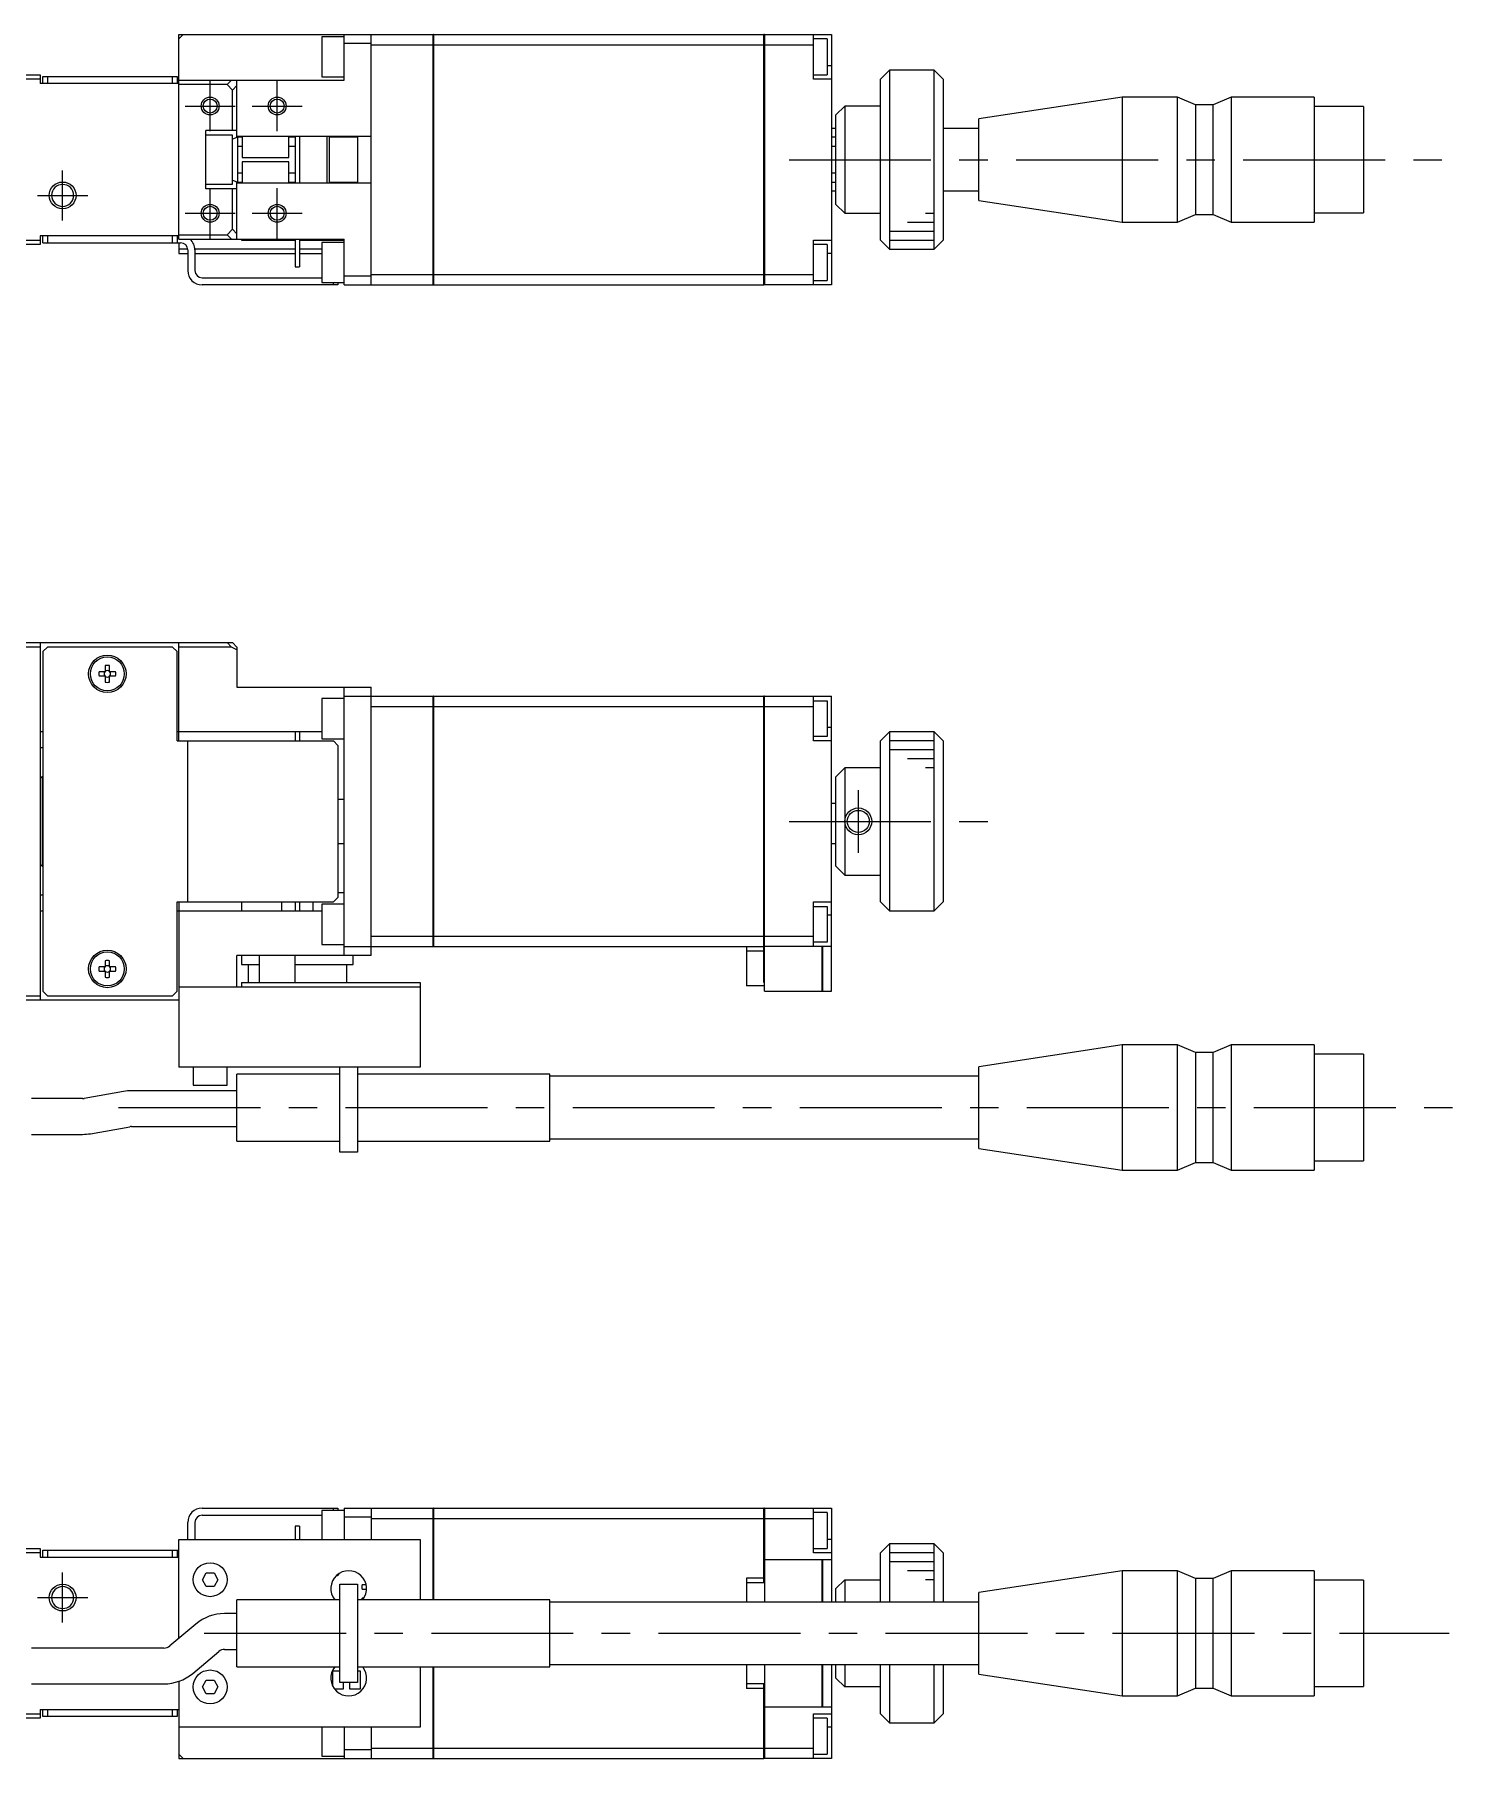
# Model space of a CAD drawing. Extents: x -1 to 643, y -8 to 203.
# Drawn here: x 157.9 to 317.3, y 10 to 202.8 of the extents above; entities that cross this region are included whole.
import ezdxf

# ---------------------------------------------------------------- set-up
doc = ezdxf.new("R2010")
doc.units = 0
doc.header["$LTSCALE"] = 0.5
doc.linetypes.add('CENTER', pattern=[50.8, 31.75, -6.35, 6.35, -6.35])
for name, color, linetype in [('MSM_CENTER', 1, 'CENTER'), ('MSM_CONTINUOUS', 7, 'CONTINUOUS'), ('MSM_NARROW', 5, 'CONTINUOUS')]:
    doc.layers.add(name, color=color, linetype=linetype)

msp = doc.modelspace()

# ---------------------------------------------------------------- linework, layer by layer
at = {"layer": 'MSM_CENTER'}
for p, q in [((177.5, 192), (177.5, 197.6)), ((185, 192), (185, 197.6)), ((174.7, 194.8), (180.3, 194.8)), ((182.2, 194.8), (187.8, 194.8)), ((161, 181.999999), (161, 187.599999)), ((242.25, 188.8), (317.25, 188.8)), ((177.5, 180), (177.5, 185.6)), ((185, 180), (185, 185.6)), ((158.2, 184.799999), (163.8, 184.799999)), ((174.7, 182.8), (180.3, 182.8)), ((182.2, 182.8), (187.8, 182.8)), ((250, 118.299997), (250, 111.299997)), ((242.25, 114.8), (267.25, 114.8)), ((167.25, 82.8), (317.25, 82.8)), ((161, 25.200001), (161, 30.800001)), ((158.2, 28.000001), (163.8, 28.000001)), ((176.84217, 24), (316.07343, 24))]:
    msp.add_line(p, q, dxfattribs=at)
at = {"layer": 'MSM_CONTINUOUS'}
for p, q in [((174, 202.3), (174.5, 202.8)), ((174, 202.8), (202.45, 202.8)), ((174, 179.899998), (174, 202.8)), ((190, 202.55), (190, 198.05)), ((192.5, 202.55), (190, 202.55)), ((192.5, 197.7), (192.5, 202.8)), ((195.5, 174.8), (195.5, 202.8)), ((202.45, 174.8), (202.45, 202.8)), ((202.5, 202.79), (202.45, 202.79)), ((202.5, 202.8), (239.45, 202.8)), ((202.5, 202.8), (202.5, 174.8)), ((239.45, 174.8), (239.45, 202.8)), ((239.5, 202.79), (239.45, 202.79)), ((239.5, 202.8), (247, 202.8)), ((239.5, 202.8), (239.5, 174.8)), ((245, 197.8), (245, 202.8)), ((247, 202.8), (247, 174.8)), ((195.5, 201.8), (192.5, 201.8)), ((195.5, 201.645233), (202.45, 201.645233)), ((202.5, 201.64134), (202.45, 201.64134)), ((202.5, 201.645233), (239.45, 201.645233)), ((239.5, 201.64134), (239.45, 201.64134)), ((239.5, 201.645233), (245, 201.645233)), ((246.5, 202.3), (245, 202.3)), ((246.5, 202.3), (246.5, 198.3)), ((247, 199.3), (246.5, 199.3)), ((253.5, 198.8), (252.5, 197.8)), ((253.5, 198.8), (253.5, 178.8)), ((258.5, 198.8), (253.5, 198.8)), ((258.5, 178.8), (258.5, 198.8)), ((259.5, 197.8), (258.5, 198.8)), ((145, 198.299999), (158.5, 198.299999)), ((158.5, 197.799999), (145, 197.799999)), ((158.5, 198.299999), (158.5, 197.299999)), ((174, 197.299999), (158.5, 197.299999)), ((158.8, 197.299999), (158.8, 198.099999)), ((158.8, 198.099999), (173.8, 198.099999)), ((159.3, 198.099999), (159.3, 197.299999)), ((173.3, 197.299999), (173.3, 198.099999)), ((173.8, 198.099999), (173.8, 197.299999)), ((174, 197.7), (192.5, 197.7)), ((179.387628, 197.2), (174, 197.2)), ((179.387628, 197.2), (179.887628, 197.7)), ((180, 196.587628), (179.387628, 197.2)), ((180.5, 197.087628), (180, 196.587628)), ((180.5, 191.289478), (180.5, 197.7)), ((190, 198.05), (192.5, 198.05)), ((245, 198.3), (246.5, 198.3)), ((247, 197.8), (245, 197.8)), ((252.5, 179.8), (252.5, 197.8)), ((259.5, 197.8), (259.5, 179.8)), ((180, 192.049999), (180, 196.587628)), ((247.5, 193.8), (248.5, 194.8)), ((252.5, 194.8), (248.5, 194.8)), ((248.5, 194.8), (248.5, 182.8)), ((279.5, 195.8), (263.5, 193.37)), ((279.5, 195.8), (279.5, 181.8)), ((285.7, 195.8), (279.5, 195.8)), ((285.7, 181.8), (285.7, 195.8)), ((287.7, 194.95), (285.7, 195.8)), ((287.7, 194.95), (287.7, 182.65)), ((289.7, 194.95), (287.7, 194.95)), ((291.7, 195.8), (289.7, 194.95)), ((289.7, 182.65), (289.7, 194.95)), ((291.7, 195.8), (291.7, 181.8)), ((301, 195.8), (291.7, 195.8)), ((301, 195.8), (301, 181.8)), ((306.5, 194.75), (301, 194.75)), ((306.5, 194.75), (306.5, 182.85)), ((247.5, 183.8), (247.5, 193.8)), ((263.5, 184.23), (263.5, 193.37)), ((177, 185.549999), (177, 192.049999)), ((180.5, 192.049999), (177, 192.049999)), ((180, 191.549999), (177, 191.549999)), ((180.5, 191.289478), (179.999731, 191.079655)), ((180, 186.049999), (180, 191.549999)), ((195.5, 191.4), (180.5, 191.4)), ((180.6, 186.2), (180.6, 191.4)), ((181.1, 191.3), (180.6, 191.3)), ((181, 191.4), (181, 191.3)), ((181.1, 191.4), (181.1, 189.049999)), ((186.3, 189.049999), (186.3, 191.4)), ((187, 191.3), (186.3, 191.3)), ((187, 191.4), (187, 186.2)), ((187.5, 191.4), (187.5, 186.2)), ((190.6, 186.2), (190.6, 191.4)), ((190.8, 191.4), (190.8, 186.2)), ((194, 191.3), (190.8, 191.3)), ((194, 191.4), (194, 186.2)), ((247.5, 192.3), (247, 192.3)), ((247.5, 191.3), (247, 191.3)), ((263.5, 192.3), (259.5, 192.3)), ((180.6, 190.3), (181.1, 190.3)), ((181.1, 189.049999), (186.3, 189.049999)), ((186.3, 190.3), (187, 190.3)), ((247, 190.3), (247.5, 190.3)), ((181.1, 187.3), (180.6, 187.3)), ((181.1, 188.549999), (181.1, 186.2)), ((186.3, 188.549999), (181.1, 188.549999)), ((186.3, 186.2), (186.3, 188.549999)), ((187, 187.3), (186.3, 187.3)), ((247.5, 187.3), (247, 187.3)), ((177, 186.049999), (180, 186.049999)), ((180.5, 185.549999), (177, 185.549999)), ((179.999634, 186.520398), (180.5, 186.310522)), ((180, 181.012371), (180, 185.549999)), ((180.5, 179.899998), (180.5, 186.310522)), ((180.5, 186.2), (195.5, 186.2)), ((180.6, 186.3), (181.1, 186.3)), ((181, 186.3), (181, 186.2)), ((186.3, 186.3), (187, 186.3)), ((190.8, 186.3), (194, 186.3)), ((247, 186.3), (247.5, 186.3)), ((247, 185.3), (247.5, 185.3)), ((259.5, 185.3), (263.5, 185.3)), ((248.5, 182.8), (247.5, 183.8)), ((263.5, 184.23), (279.5, 181.8)), ((248.5, 182.8), (252.5, 182.8)), ((279.5, 181.8), (285.7, 181.8)), ((285.7, 181.8), (287.7, 182.65)), ((287.7, 182.65), (289.7, 182.65)), ((289.7, 182.65), (291.7, 181.8)), ((291.7, 181.8), (301, 181.8)), ((301, 182.85), (306.5, 182.85)), ((145.612373, 179.799999), (158.5, 179.799999)), ((174, 180.299999), (158.5, 180.299999)), ((158.5, 180.299999), (158.5, 179.299999)), ((158.8, 179.499999), (158.8, 180.299999)), ((158.8, 179.499999), (174.2, 179.499999)), ((159.3, 180.299999), (159.3, 179.499999)), ((173.3, 179.499999), (173.3, 180.299999)), ((173.8, 180.299999), (173.8, 179.499999)), ((174, 180.399998), (179.387628, 180.399998)), ((174, 179.899998), (192.5, 179.899998)), ((174, 179.499999), (174, 178.3)), ((179.387628, 180.399998), (180, 181.012371)), ((179.887628, 179.899998), (179.387628, 180.399998)), ((180, 181.012371), (180.5, 180.512371)), ((181, 179.899998), (181, 179.799998)), ((181, 179.799998), (187, 179.799998)), ((187, 179.899998), (187, 176.8)), ((187.5, 179.899998), (187.5, 176.8)), ((187.5, 179.799998), (192.5, 179.799998)), ((190, 179.55), (190, 175.05)), ((192.5, 179.55), (190, 179.55)), ((192.5, 174.8), (192.5, 179.899998)), ((245, 179.8), (247, 179.8)), ((245, 174.8), (245, 179.8)), ((252.5, 179.8), (253.5, 178.8)), ((258.5, 178.8), (259.5, 179.8)), ((158.5, 179.299999), (145.5, 179.299999)), ((174.993726, 178.8), (174, 178.8)), ((174, 178.3), (175, 178.3)), ((175, 178.699999), (175, 176.399999)), ((187, 178.8), (175.796872, 178.8)), ((175.8, 178.699999), (175.8, 176.399999)), ((175.8, 178.3), (187, 178.3)), ((190, 178.8), (187.5, 178.8)), ((187.5, 178.3), (190, 178.3)), ((246.5, 179.3), (245, 179.3)), ((246.5, 179.3), (246.5, 175.3)), ((247, 178.3), (246.5, 178.3)), ((253.5, 178.8), (258.5, 178.8)), ((176.6, 175.599999), (190, 175.599999)), ((187, 176.8), (187.5, 176.8)), ((192.5, 175.8), (195.5, 175.8)), ((195.5, 175.954768), (202.45, 175.954768)), ((202.5, 175.958661), (202.45, 175.958661)), ((202.5, 175.954768), (239.45, 175.954768)), ((239.5, 175.958661), (239.45, 175.958661)), ((239.5, 175.954768), (245, 175.954768)), ((191.8, 174.799999), (176.6, 174.799999)), ((190, 175.05), (192.5, 175.05)), ((191.3, 174.799999), (191.3, 175.05)), ((191.8, 175.05), (191.8, 174.799999)), ((192.5, 174.8), (202.45, 174.8)), ((202.5, 174.81), (202.45, 174.81)), ((202.5, 174.8), (239.45, 174.8)), ((239.5, 174.81), (239.45, 174.81)), ((247, 174.8), (239.5, 174.8)), ((245, 175.3), (246.5, 175.3)), ((145, 134.8), (180, 134.8)), ((158.5, 134.3), (146.112373, 134.3)), ((158.5, 134.8), (158.5, 94.8)), ((159.3, 134.3), (158.8, 133.8)), ((158.8, 133.8), (158.8, 95.8)), ((173.3, 134.3), (159.3, 134.3)), ((173.8, 133.8), (173.3, 134.3)), ((173.8, 123.8), (173.8, 133.8)), ((174, 123.8), (174, 134.8)), ((179.887628, 134.3), (174, 134.3)), ((179.887628, 134.3), (179.387628, 134.8)), ((180.500002, 133.993812), (179.887628, 134.3)), ((180, 134.8), (180.5, 134.3)), ((180.5, 134.3), (180.500029, 129.8)), ((165.76, 131.54), (165.080816, 131.54)), ((165.76, 132.219184), (165.76, 131.54)), ((166.24, 131.54), (166.24, 132.219184)), ((166.919185, 131.54), (166.24, 131.54)), ((165.080816, 131.06), (165.76, 131.06)), ((165.76, 131.06), (165.76, 130.380815)), ((166.24, 130.380815), (166.24, 131.06)), ((166.24, 131.06), (166.919185, 131.06)), ((180.500002, 129.8), (195.5, 129.8)), ((192.5, 99.8), (192.5, 129.8)), ((195.5, 99.8), (195.5, 129.8)), ((190, 128.55), (190, 124.05)), ((192.5, 128.55), (190, 128.55)), ((192.5, 128.8), (202.45, 128.8)), ((195.5, 127.645232), (202.45, 127.645232)), ((202.45, 100.8), (202.45, 128.8)), ((202.5, 128.79), (202.45, 128.79)), ((202.5, 127.641339), (202.45, 127.641339)), ((202.5, 128.8), (239.45, 128.8)), ((202.5, 128.8), (202.5, 100.8)), ((202.5, 127.645232), (239.45, 127.645232)), ((239.45, 96.8), (239.45, 128.8)), ((239.5, 128.79), (239.45, 128.79)), ((239.5, 127.641339), (239.45, 127.641339)), ((239.5, 95.8), (239.5, 128.8)), ((239.5, 128.8), (247, 128.8)), ((239.5, 127.645232), (245, 127.645232)), ((245, 123.8), (245, 128.8)), ((245, 128.3), (246.5, 128.3)), ((246.5, 128.3), (246.5, 124.3)), ((247, 95.8), (247, 128.8)), ((158.8, 124.8), (158.5, 124.8)), ((190, 124.8), (173.8, 124.8)), ((173.8, 123.8), (191.3, 123.8)), ((175, 105.8), (175, 123.8)), ((187, 124.8), (187, 123.8)), ((187.5, 124.8), (187.5, 123.8)), ((190, 124.05), (192.5, 124.05)), ((191.8, 123.3), (191.3, 123.8)), ((246.5, 124.3), (245, 124.3)), ((247, 123.8), (245, 123.8)), ((247, 125.3), (246.5, 125.3)), ((253.5, 124.8), (252.5, 123.8)), ((252.5, 105.8), (252.5, 123.8)), ((253.5, 124.8), (253.5, 104.8)), ((258.5, 124.8), (253.5, 124.8)), ((258.5, 104.8), (258.5, 124.8)), ((259.5, 123.8), (258.5, 124.8)), ((259.5, 123.8), (259.5, 105.8)), ((158.5, 123.05), (158.8, 123.05)), ((191.8, 123.3), (191.8, 106.3)), ((158.7, 119.8), (158.5, 119.6)), ((158.8, 119.8), (158.7, 119.8)), ((158.7, 119.8), (158.7, 109.8)), ((247.5, 119.8), (248.5, 120.8)), ((247.5, 109.8), (247.5, 119.8)), ((252.5, 120.8), (248.5, 120.8)), ((248.5, 120.8), (248.5, 108.8)), ((191.8, 117.3), (192.5, 117.3)), ((247.5, 116.8), (247, 116.8)), ((192.5, 112.3), (191.8, 112.3)), ((247.5, 112.3), (247, 112.3)), ((158.5, 110), (158.7, 109.8)), ((158.7, 109.8), (158.8, 109.8)), ((248.5, 108.8), (247.5, 109.8)), ((248.5, 108.8), (252.5, 108.8)), ((158.8, 106.55), (158.5, 106.55)), ((191.3, 105.8), (191.8, 106.3)), ((192.5, 106.8), (191.8, 106.8)), ((158.5, 104.8), (158.8, 104.8)), ((173.8, 95.8), (173.8, 105.8)), ((173.8, 105.8), (191.3, 105.8)), ((173.8, 104.8), (190, 104.8)), ((174, 105.8), (174, 87.3)), ((181, 105.8), (181, 104.8)), ((185.5, 104.8), (185.5, 105.8)), ((187, 105.8), (187, 104.8)), ((187.5, 105.8), (187.5, 104.8)), ((189, 105.8), (189, 104.8)), ((190, 105.55), (190, 101.05)), ((192.5, 105.55), (190, 105.55)), ((245, 105.8), (247, 105.8)), ((245, 100.8), (245, 105.8)), ((245, 105.3), (246.5, 105.3)), ((246.5, 105.3), (246.5, 101.3)), ((247, 104.3), (246.5, 104.3)), ((252.5, 105.8), (253.5, 104.8)), ((253.5, 104.8), (258.5, 104.8)), ((258.5, 104.8), (259.5, 105.8)), ((190, 101.05), (192.5, 101.05)), ((192.5, 100.8), (202.45, 100.8)), ((195.5, 101.954767), (202.45, 101.954767)), ((202.5, 101.95866), (202.45, 101.95866)), ((202.5, 100.81), (202.45, 100.81)), ((202.5, 101.954767), (239.45, 101.954767)), ((202.5, 100.8), (239.45, 100.8)), ((237.5, 100.8), (237.5, 96.4)), ((239.45, 100.3), (237.5, 100.3)), ((239.5, 101.95866), (239.45, 101.95866)), ((239.5, 100.81), (239.45, 100.81)), ((239.5, 101.954767), (245, 101.954767)), ((247, 100.8), (239.5, 100.8)), ((246.5, 101.3), (245, 101.3)), ((245.95, 95.8), (245.95, 100.8)), ((246, 100.8), (246, 95.8)), ((165.76, 98.54), (165.080816, 98.54)), ((165.76, 99.219184), (165.76, 98.54)), ((166.24, 98.54), (166.24, 99.219184)), ((166.919185, 98.54), (166.24, 98.54)), ((180.500002, 96.3), (180.5, 99.8)), ((195.5, 99.8), (180.5, 99.8)), ((181, 99.8), (181, 98.8)), ((181, 98.8), (183, 98.8)), ((181.75, 98.8), (181.75, 96.8)), ((183, 99.8), (183, 96.8)), ((187, 96.8), (187, 99.8)), ((187, 98.8), (193.5, 98.8)), ((192.75, 98.8), (192.75, 96.8)), ((193.5, 98.8), (193.5, 99.8)), ((165.080816, 98.06), (165.76, 98.06)), ((165.76, 98.06), (165.76, 97.380815)), ((166.24, 97.380815), (166.24, 98.06)), ((166.24, 98.06), (166.919185, 98.06)), ((181, 96.8), (201, 96.8)), ((181, 96.8), (181, 96.3)), ((201, 96.8), (201, 87.3)), ((239.5, 96.4), (237.5, 96.4)), ((239.5, 96.8), (239.45, 96.8)), ((174, 94.8), (145, 94.8)), ((146.112373, 95.3), (158.5, 95.3)), ((158.8, 95.8), (159.3, 95.3)), ((159.3, 95.3), (173.3, 95.3)), ((173.3, 95.3), (173.8, 95.8)), ((174, 96.3), (201, 96.3)), ((239.5, 95.8), (245.95, 95.8)), ((246, 95.85), (245.95, 95.85)), ((246, 95.8), (247, 95.8)), ((279.5, 89.8), (263.5, 87.37)), ((279.5, 89.8), (279.5, 75.8)), ((285.7, 89.8), (279.5, 89.8)), ((285.7, 75.8), (285.7, 89.8)), ((287.7, 88.95), (285.7, 89.8)), ((287.7, 88.95), (287.7, 76.65)), ((289.7, 88.95), (287.7, 88.95)), ((291.7, 89.8), (289.7, 88.95)), ((289.7, 76.65), (289.7, 88.95)), ((291.7, 89.8), (291.7, 75.8)), ((301, 89.8), (291.7, 89.8)), ((301, 89.8), (301, 75.8)), ((306.5, 88.75), (301, 88.75)), ((306.5, 88.75), (306.5, 76.85)), ((201, 87.3), (174, 87.3)), ((175.6, 87.3), (175.6, 85.3)), ((179.4, 85.3), (179.4, 87.3)), ((192, 77.8), (192, 87.3)), ((194, 87.3), (194, 77.8)), ((263.5, 78.23), (263.5, 87.37)), ((175.6, 85.3), (179.4, 85.3)), ((192, 86.55), (180.5, 86.55)), ((180.5, 79.05), (180.5, 86.55)), ((215.5, 86.55), (194, 86.55)), ((215.5, 79.05), (215.5, 86.55)), ((263.5, 86.3), (215.5, 86.3)), ((163.237534, 83.8), (157.5, 83.8)), ((167.818264, 84.592279), (163.411183, 83.815192)), ((180.5, 84.668241), (168.686505, 84.668241)), ((157.5, 79.8), (163.237534, 79.8)), ((164.105775, 79.875961), (168.512857, 80.653048)), ((168.686505, 80.668241), (180.5, 80.668241)), ((180.5, 79.05), (192, 79.05)), ((194, 79.05), (215.5, 79.05)), ((215.5, 79.3), (263.5, 79.3)), ((194, 77.8), (192, 77.8)), ((263.5, 78.23), (279.5, 75.8)), ((279.5, 75.8), (285.7, 75.8)), ((285.7, 75.8), (287.7, 76.65)), ((287.7, 76.65), (289.7, 76.65)), ((289.7, 76.65), (291.7, 75.8)), ((291.7, 75.8), (301, 75.8)), ((301, 76.85), (306.5, 76.85)), ((176.6, 38.000001), (191.8, 38.000001)), ((176.6, 37.200001), (190, 37.200001)), ((192.5, 37.75), (190, 37.75)), ((190, 37.75), (190, 34.5)), ((191.3, 37.75), (191.3, 38.000001)), ((191.8, 38.000001), (191.8, 37.75)), ((192.5, 38), (202.45, 38)), ((192.5, 38), (192.5, 34.5)), ((195.5, 37), (192.5, 37)), ((195.5, 38), (195.5, 34.5)), ((195.5, 36.845232), (202.45, 36.845232)), ((202.45, 27.75), (202.45, 38)), ((202.5, 37.99), (202.45, 37.99)), ((202.5, 36.841339), (202.45, 36.841339)), ((202.5, 38), (239.45, 38)), ((202.5, 38), (202.5, 27.75)), ((202.5, 36.845232), (239.45, 36.845232)), ((239.45, 29.653), (239.45, 38)), ((239.5, 37.99), (239.45, 37.99)), ((239.5, 36.841339), (239.45, 36.841339)), ((239.5, 38), (247, 38)), ((239.5, 38), (239.5, 27.5)), ((239.5, 36.845232), (245, 36.845232)), ((245, 33), (245, 38)), ((246.5, 37.5), (245, 37.5)), ((246.5, 37.5), (246.5, 33.5)), ((247, 38), (247, 27.5)), ((175, 34.5), (175, 36.400001)), ((175.8, 36.400001), (175.8, 34.5)), ((187, 36), (187, 34.5)), ((187.5, 36), (187, 36)), ((187.5, 36), (187.5, 34.5)), ((145.5, 33.500001), (158.5, 33.500001)), ((158.5, 33.000001), (145.612373, 33.000001)), ((158.5, 33.500001), (158.5, 32.500001)), ((158.8, 32.500001), (158.8, 33.300001)), ((158.8, 33.300001), (174, 33.300001)), ((159.3, 33.300001), (159.3, 32.500001)), ((173.3, 32.500001), (173.3, 33.300001)), ((173.8, 33.300001), (173.8, 32.500001)), ((174, 34.5), (201, 34.5)), ((174, 23.444104), (174, 34.5)), ((201, 34.5), (201, 27.75)), ((245, 33.5), (246.5, 33.5)), ((247, 33), (245, 33)), ((247, 34.5), (246.5, 34.5)), ((253.5, 34), (252.5, 33)), ((252.5, 27.5), (252.5, 33)), ((253.5, 34), (253.5, 27.5)), ((258.5, 34), (253.5, 34)), ((258.5, 27.5), (258.5, 34)), ((259.5, 33), (258.5, 34)), ((259.5, 33), (259.5, 27.5)), ((158.5, 32.500001), (174, 32.500001)), ((239.5, 32.25), (245.95, 32.25)), ((245.95, 27.5), (245.95, 32.25)), ((246, 32.2), (245.95, 32.2)), ((246, 32.25), (246.8, 32.25)), ((246, 32.25), (246, 27.5)), ((246.8, 32.229022), (246.8, 32.25)), ((247, 32.229022), (246.8, 32.229022)), ((279.5, 31), (263.5, 28.57)), ((279.5, 31), (279.5, 17)), ((285.7, 31), (279.5, 31)), ((285.7, 17), (285.7, 31)), ((287.7, 30.15), (285.7, 31)), ((291.7, 31), (289.7, 30.15)), ((291.7, 31), (291.7, 17)), ((301, 31), (291.7, 31)), ((301, 31), (301, 17)), ((176.633975, 30), (177.066988, 30.75)), ((177.066988, 29.25), (176.633975, 30)), ((177.066988, 30.75), (177.933013, 30.75)), ((177.933013, 29.25), (177.066988, 29.25)), ((177.933013, 30.75), (178.366026, 30)), ((178.366026, 30), (177.933013, 29.25)), ((192, 29.5), (194, 29.5)), ((192, 18.5), (192, 29.5)), ((194, 29.5), (194, 18.5)), ((194.954322, 29.425002), (194.5, 29.425002)), ((194.5, 28.925002), (194.5, 29.425002)), ((194.5, 28.925002), (194.998594, 28.925002)), ((239.45, 30.153), (237.5, 30.153)), ((237.5, 30.153), (237.5, 27.5)), ((239.5, 29.653), (237.5, 29.653)), ((248.5, 30), (247.5, 29)), ((247.5, 27.5), (247.5, 29)), ((248.5, 30), (252.5, 30)), ((248.5, 30), (248.5, 27.5)), ((287.7, 30.15), (287.7, 17.85)), ((289.7, 30.15), (287.7, 30.15)), ((289.7, 17.85), (289.7, 30.15)), ((306.5, 29.95), (301, 29.95)), ((306.5, 29.95), (306.5, 18.05)), ((180.5, 20.25), (180.5, 27.75)), ((192, 27.75), (180.5, 27.75)), ((215.5, 27.75), (194, 27.75)), ((194.5, 27.75), (194.5, 27.925002)), ((194.686529, 27.925002), (194.5, 27.925002)), ((215.5, 20.25), (215.5, 27.75)), ((263.5, 27.5), (215.5, 27.5)), ((263.5, 19.43), (263.5, 28.57)), ((180.5, 26.206727), (179.112217, 26.206727)), ((175.898278, 25.036949), (172.974916, 22.583956)), ((172.332128, 22.350001), (157.5, 22.350001)), ((175.546067, 19.519779), (178.469429, 21.972771)), ((179.112217, 22.206727), (180.5, 22.206727)), ((180.5, 20.25), (192, 20.25)), ((192, 19.777502), (191.1675, 19.777502)), ((191.1675, 19.777502), (191.1675, 18.198786)), ((194, 20.25), (215.5, 20.25)), ((194.3225, 19.777502), (194, 19.777502)), ((194.3225, 17.777502), (194.3225, 19.777502)), ((201, 20.25), (201, 13.5)), ((202.45, 10), (202.45, 20.25)), ((202.5, 20.25), (202.5, 10)), ((215.5, 20.5), (263.5, 20.5)), ((237.5, 20.5), (237.5, 17.847)), ((239.5, 20.5), (239.5, 10)), ((245.95, 15.75), (245.95, 20.5)), ((246, 20.5), (246, 15.75)), ((247, 20.5), (247, 10)), ((247.5, 19), (247.5, 20.5)), ((248.5, 20.5), (248.5, 18)), ((252.5, 15), (252.5, 20.5)), ((253.5, 20.5), (253.5, 14)), ((258.5, 14), (258.5, 20.5)), ((259.5, 20.5), (259.5, 15)), ((263.5, 19.43), (279.5, 17)), ((157.5, 18.350001), (172.332128, 18.350001)), ((174, 18.636382), (174, 10)), ((176.633975, 18), (177.066988, 18.75)), ((177.066988, 17.25), (176.633975, 18)), ((177.066988, 18.75), (177.933013, 18.75)), ((177.933013, 18.75), (178.366026, 18)), ((178.366026, 18), (177.933013, 17.25)), ((191.417124, 17.777502), (192.4175, 17.777502)), ((194, 18.5), (192, 18.5)), ((192.4175, 17.777502), (192.4175, 18.5)), ((193.0725, 18.5), (193.0725, 17.777502)), ((193.0725, 17.777502), (194.3225, 17.777502)), ((239.5, 18.347), (237.5, 18.347)), ((239.45, 17.847), (237.5, 17.847)), ((239.45, 10), (239.45, 18.347)), ((247.5, 19), (248.5, 18)), ((252.5, 18), (248.5, 18)), ((285.7, 17), (287.7, 17.85)), ((287.7, 17.85), (289.7, 17.85)), ((289.7, 17.85), (291.7, 17)), ((301, 18.05), (306.5, 18.05)), ((158.5, 15.500001), (174, 15.500001)), ((158.5, 15.500001), (158.5, 14.500001)), ((158.8, 14.700001), (158.8, 15.500001)), ((159.3, 15.500001), (159.3, 14.700001)), ((173.3, 14.700001), (173.3, 15.500001)), ((173.8, 15.500001), (173.8, 14.700001)), ((177.933013, 17.25), (177.066988, 17.25)), ((245.95, 15.75), (239.5, 15.75)), ((246, 15.8), (245.95, 15.8)), ((246.8, 15.75), (246, 15.75)), ((246.8, 15.770978), (247, 15.770978)), ((246.8, 15.75), (246.8, 15.770978)), ((279.5, 17), (285.7, 17)), ((291.7, 17), (301, 17)), ((158.5, 14.500001), (58.5, 14.500001)), ((151.5, 15.000001), (158.5, 15.000001)), ((173.8, 14.700001), (158.8, 14.700001)), ((201, 13.5), (174, 13.5)), ((190, 13.5), (190, 10.25)), ((192.5, 13.5), (192.5, 10)), ((195.5, 13.5), (195.5, 10)), ((245, 15), (247, 15)), ((245, 10), (245, 15)), ((246.5, 14.5), (245, 14.5)), ((246.5, 14.5), (246.5, 10.5)), ((247, 13.5), (246.5, 13.5)), ((252.5, 15), (253.5, 14)), ((253.5, 14), (258.5, 14)), ((258.5, 14), (259.5, 15)), ((174.5, 10), (174, 10.5)), ((174, 10), (202.45, 10)), ((190, 10.25), (192.5, 10.25)), ((192.5, 11), (195.5, 11)), ((195.5, 11.154767), (202.45, 11.154767)), ((202.5, 11.15866), (202.45, 11.15866)), ((202.5, 10.01), (202.45, 10.01)), ((202.5, 11.154767), (239.45, 11.154767)), ((202.5, 10), (239.45, 10)), ((239.5, 11.15866), (239.45, 11.15866)), ((239.5, 10.01), (239.45, 10.01)), ((239.5, 11.154767), (245, 11.154767)), ((247, 10), (239.5, 10)), ((245, 10.5), (246.5, 10.5))]:
    msp.add_line(p, q, dxfattribs=at)
for centre, radius in [((177.5, 194.8), 0.7835), ((185, 194.8), 0.7835), ((177.5, 182.8), 0.7835), ((185, 182.8), 0.7835), ((166, 131.3), 2.1), ((166, 131.3), 1.9), ((250, 114.799997), 1.2295), ((166, 98.3), 2.1), ((166, 98.3), 1.9), ((177.5, 30), 1.9), ((177.5, 18), 1.9)]:
    msp.add_circle(centre, radius, dxfattribs=at)
at = {"layer": 'MSM_CONTINUOUS', "extrusion": (0, 0, -1)}
for centre in [(-161, 184.799999), (-161, 28.000001)]:
    msp.add_circle(centre, 1.2295, dxfattribs=at)
at = {"layer": 'MSM_CONTINUOUS'}
for centre, radius, start, end in [((174.2, 178.699999), 0.8, 0, 90), ((174.2, 178.699999), 1.6, 0, 48.590324), ((176.6, 176.399999), 1.6, 180, 270), ((176.6, 176.399999), 0.8, 180, 270), ((166, 131.3), 0.95, 165.36671, 194.63329), ((166, 131.3), 0.364721, 138.849633, 221.150367), ((166, 131.3), 0.95, 75.36671, 104.63329), ((166, 131.3), 0.364721, 48.849633, 131.150367), ((166, 131.3), 0.364721, 318.849633, 41.150367), ((166, 131.3), 0.95, 345.36671, 14.63329), ((166, 131.3), 0.364721, 228.849633, 311.150367), ((166, 131.3), 0.95, 255.36671, 284.63329), ((166, 98.3), 0.95, 165.36671, 194.63329), ((166, 98.3), 0.364721, 138.849633, 221.150367), ((166, 98.3), 0.95, 75.36671, 104.63329), ((166, 98.3), 0.364721, 48.849633, 131.150367), ((166, 98.3), 0.364721, 318.849633, 41.150367), ((166, 98.3), 0.95, 345.36671, 14.63329), ((166, 98.3), 0.364721, 228.849633, 311.150367), ((166, 98.3), 0.95, 255.36671, 284.63329), ((163.237534, 84.8), 1, 270, 280), ((168.686505, 79.668241), 5, 90, 100), ((163.237534, 84.8), 5, 270, 280), ((168.686505, 79.668241), 1, 90, 100), ((176.6, 36.400001), 1.6, 90, 180), ((176.6, 36.400001), 0.8, 90, 180), ((193, 29), 2, 321.317813, 218.682187), ((191.7, 30.667502), 0.2, 255.074363, 0.806255), ((179.112217, 21.206727), 5, 90, 130), ((172.332128, 23.350001), 1, 270, 310), ((179.112217, 21.206727), 1, 90, 130), ((172.332128, 23.350001), 5, 270, 310), ((193, 19), 2, 141.317813, 38.682187)]:
    msp.add_arc(centre, radius, start, end, dxfattribs=at)
at = {"layer": 'MSM_NARROW'}
for p, q in [((255.5, 181.8), (258.5, 181.8)), ((257.5, 182.8), (258.5, 182.8)), ((253.5, 180.8), (258.5, 180.8)), ((253.5, 179.8), (258.5, 179.8)), ((258.5, 123.8), (253.5, 123.8)), ((258.5, 122.8), (253.5, 122.8)), ((258.5, 121.8), (255.5, 121.8)), ((258.5, 120.8), (257.5, 120.8)), ((258.5, 33), (253.5, 33)), ((258.5, 32), (253.5, 32)), ((258.5, 31), (255.5, 31)), ((258.5, 30), (257.5, 30))]:
    msp.add_line(p, q, dxfattribs=at)
for centre, radius in [((177.5, 194.8), 1), ((185, 194.8), 1), ((161, 184.799999), 1.5), ((177.5, 182.8), 1), ((185, 182.8), 1), ((250, 114.799997), 1.5), ((161, 28.000001), 1.5)]:
    msp.add_circle(centre, radius, dxfattribs=at)

doc.saveas('drawing.dxf')
